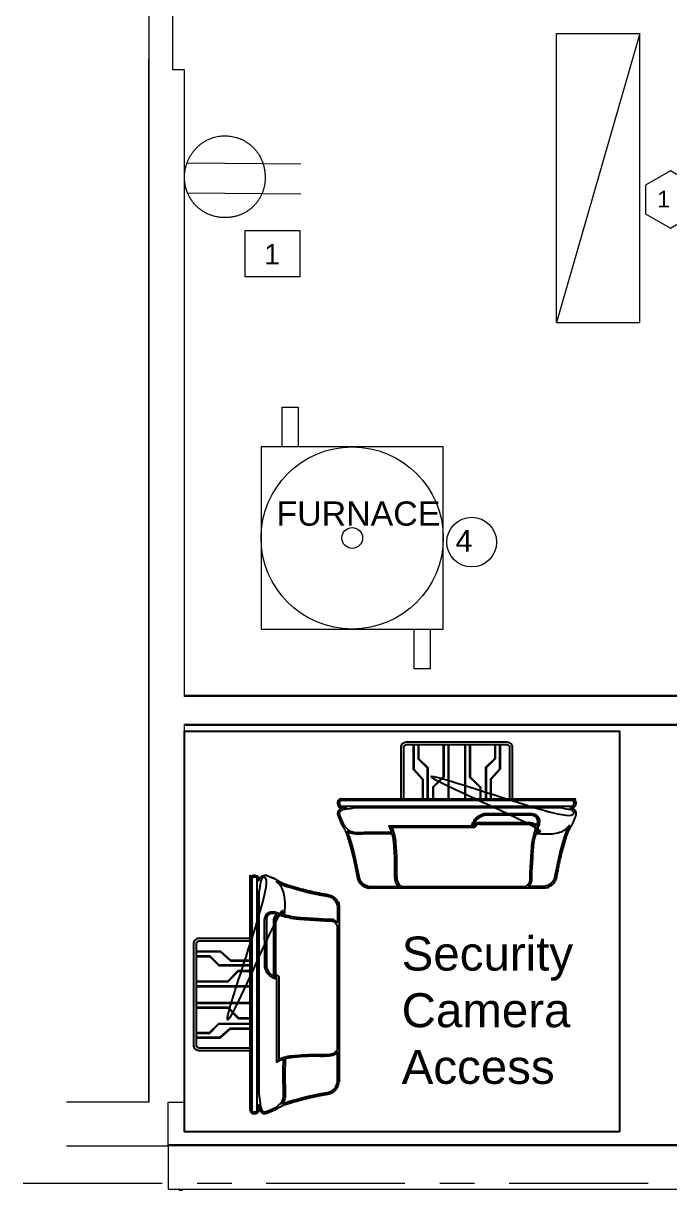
# Model space of a CAD drawing. Header units: inches. Extents: x 0.9 to 36.3, y 0.7 to 23.3.
# Drawn here: x 3.85 to 6.176, y 15.404 to 19.605 of the extents above; entities that cross this region are included whole.
import ezdxf

# ---------------------------------------------------------------- set-up
doc = ezdxf.new("R2010")
doc.units = ezdxf.units.IN
for name, color, linetype, lineweight in [('Furnace', 58, 'Continuous', 5), ('Numbering Furnace', 58, 'Continuous', 0), ('Numbering receptecles', 170, 'Continuous', 15), ('Receptacles', 170, 'Continuous', 15)]:
    doc.layers.add(name, color=color, linetype=linetype, lineweight=lineweight)
for name, color, linetype, lineweight, true_color in [('Lights', 7, 'Continuous', 15, 0xff0a0a), ('Numbering Lights', 1, 'Continuous', 15, 0xff0000), ('PDF_Geometry', 7, 'Continuous', 9, 0x777777)]:
    doc.layers.add(name, color=color, linetype=linetype, lineweight=lineweight, true_color=true_color)
doc.layers.add('Security Computer', color=7, linetype='Continuous', true_color=0x71a330)
doc.styles.get("Standard").update_dxf_attribs({"font": 'arial.ttf'})

msp = doc.modelspace()

# ---------------------------------------------------------------- linework, layer by layer
at = {"layer": 'Furnace', "linetype": 'ByBlock', "ltscale": 0.001}
for points in [[(4.781, 18.2234), (4.8388, 18.2234), (4.8388, 18.0807), (4.781, 18.0807)], [(4.7055, 17.425), (5.3612, 17.425), (5.3612, 18.0807), (4.7055, 18.0807)], [(4.7896, 17.425), (4.7913, 17.425), (4.7913, 17.4234), (4.7896, 17.4234)], [(4.793, 17.425), (4.7947, 17.425), (4.7947, 17.4234), (4.793, 17.4234)], [(4.7962, 17.425), (4.7979, 17.425), (4.7979, 17.4234), (4.7962, 17.4234)], [(5.2561, 17.425), (5.3139, 17.425), (5.3139, 17.2824), (5.2561, 17.2824)]]:
    msp.add_lwpolyline(points, close=True, dxfattribs=at)
for radius in [0.3278, 0.0373]:
    msp.add_circle((5.0334, 17.7529), radius, dxfattribs=at)
at = {"layer": 'Lights', "linetype": 'ByBlock'}
msp.add_lwpolyline([(5.768, 18.5284), (5.768, 19.5684), (6.068, 19.5684), (5.768, 18.5284), (6.068, 18.5284), (6.068, 19.5684)], dxfattribs=at)
at = {"layer": 'Numbering Furnace', "linetype": 'ByBlock', "ltscale": 0.001}
msp.add_circle((5.4633, 17.7381), 0.0895, dxfattribs=at)
at = {"layer": 'Numbering Lights', "linetype": 'ByBlock', "ltscale": 0.001}
msp.add_lwpolyline([(6.1786, 19.0738), (6.0892, 19.0222), (6.0892, 18.9189), (6.1786, 18.8673), (6.268, 18.9189), (6.268, 19.0222)], close=True, dxfattribs=at)
at = {"layer": 'Numbering receptecles', "linetype": 'ByBlock', "ltscale": 0.001}
msp.add_lwpolyline([(4.6485, 18.8595), (4.8445, 18.8595), (4.8445, 18.6922), (4.6485, 18.6922)], close=True, dxfattribs=at)
at = {"layer": 'PDF_Geometry', "linetype": 'ByBlock'}
for points in [[(4.0048, 15.566), (4.3715, 15.566), (4.3715, 15.7227), (4.4298, 15.7227), (4.4298, 17.0826), (8.223, 17.0826), (8.223, 17.1826), (4.4298, 17.1826), (4.4298, 19.4375), (4.3882, 19.4375), (4.3882, 19.4775), (4.3882, 20.9091), (9.3296, 20.9091), (9.3296, 21.0925), (4.0048, 21.0925)], [(4.0048, 20.9091), (4.3015, 20.9091), (4.3015, 19.4775), (4.3015, 15.7227), (4.0048, 15.7227)], [(4.3015, 15.7227), (4.3015, 19.4775)], [(4.4298, 17.1876), (8.223, 17.1876), (8.223, 17.186), (8.223, 17.1843)], [(4.4298, 17.1843), (8.223, 17.1843), (4.4298, 17.1843)], [(8.223, 17.1826), (4.4298, 17.1826)], [(4.4298, 17.0826), (8.223, 17.0826), (8.223, 17.081), (8.223, 17.0793), (8.223, 17.0776), (4.4298, 17.0776)], [(4.3715, 15.571), (8.2597, 15.571), (8.2597, 15.5694), (8.2597, 15.5677), (4.3715, 15.5677), (8.2597, 15.5677), (8.2597, 15.566), (4.3715, 15.566)], [(3.8498, 15.431), (4.3498, 15.431)], [(4.4748, 15.431), (4.5998, 15.431)], [(4.7231, 15.431), (5.2231, 15.431)], [(5.3481, 15.431), (5.4731, 15.431)], [(5.5981, 15.431), (6.0981, 15.431)], [(4.4115, 15.4077), (4.4115, 15.4077)], [(4.4215, 15.4077), (4.4115, 15.4077)], [(4.4215, 15.4077), (4.4115, 15.4077), (4.4215, 15.4077)], [(4.4215, 15.4077), (4.4215, 15.4077)]]:
    msp.add_lwpolyline(points, dxfattribs=at)
for points in [[(4.4298, 17.081), (8.223, 17.081)], [(8.223, 15.566), (4.3715, 15.566), (4.3715, 15.4094), (8.223, 15.4094)], [(4.4115, 15.4077), (4.4115, 15.4094), (4.4215, 15.4094), (4.4215, 15.4077), (4.4215, 15.406), (4.4215, 15.4044), (4.4115, 15.4044), (4.4115, 15.406)]]:
    msp.add_lwpolyline(points, close=True, dxfattribs=at)
at = {"layer": 'Receptacles', "linetype": 'ByBlock'}
for points in [[(4.8489, 19.0979), (4.4386, 19.1018)], [(4.8479, 18.9901), (4.4411, 18.994)]]:
    msp.add_lwpolyline(points, dxfattribs=at)
msp.add_rational_spline([(4.4298, 19.0521), (4.4292, 19.0131), (4.4437, 18.9768), (4.4711, 18.9489), (4.4984, 18.921), (4.5344, 18.9058), (4.5735, 18.9057), (4.6564, 18.9049), (4.7192, 18.9665), (4.7199, 19.0494), (4.7207, 19.1323), (4.6592, 19.1992), (4.5763, 19.2), (4.4975, 19.2007), (4.4306, 19.135), (4.4298, 19.0521)], [1, 0.948448710105, 0.948448710105, 1, 0.948448710105, 0.948448710105, 1, 1, 1, 1, 1, 1, 1, 1, 1, 1], degree=3, knots=[0, 0, 0, 0, 0.79168, 0.79168, 0.79168, 1.583359, 1.583359, 1.583359, 2.583359, 2.583359, 2.583359, 3.583359, 3.583359, 3.583359, 4.583359, 4.583359, 4.583359, 4.583359], dxfattribs=at)
at = {"layer": 'Security Computer', "linetype": 'ByBlock'}
for p, q in [((5.2724, 17.0082), (5.2724, 16.9584)), ((5.3783, 17.0082), (5.3783, 16.814)), ((5.3802, 17.0082), (5.3802, 16.814)), ((5.4383, 17.0082), (5.4383, 16.814)), ((5.4403, 17.0082), (5.4403, 16.814)), ((5.4921, 16.7286), (5.6744, 16.7286)), ((4.7511, 16.1931), (4.7511, 16.3755)), ((4.4715, 16.1413), (4.6656, 16.1413)), ((4.4715, 16.1394), (4.6656, 16.1394)), ((4.4715, 16.0813), (4.6656, 16.0813)), ((4.4715, 16.0793), (4.6656, 16.0793)), ((4.4715, 15.9735), (4.5212, 15.9735))]:
    msp.add_line(p, q, dxfattribs=at)
at = {"layer": 'Security Computer', "linetype": 'ByBlock', "ltscale": 0.001}
msp.add_lwpolyline([(5.9958, 15.6157), (4.4298, 15.6157), (4.4298, 17.0582), (5.9958, 17.0582)], close=True, dxfattribs=at)
at = {"layer": 'Security Computer', "linetype": 'ByBlock'}
for points in [[(5.2273, 17.0178, 0.414214), (5.2081, 16.9985), (5.2081, 16.814), (5.6104, 16.814), (5.6104, 16.9985, 0.414214), (5.5912, 17.0178)], [(4.9923, 16.7885), (5.8262, 16.7885, 0.337591), (5.8302, 16.7915), (5.8318, 16.7975, 0.495226), (5.8239, 16.8078), (4.9946, 16.8078, 0.495226), (4.9867, 16.7975), (4.9884, 16.7915, 0.337591)], [(4.6911, 15.6934), (4.6911, 16.5273, 0.337591), (4.6881, 16.5312), (4.6821, 16.5329, 0.495226), (4.6718, 16.525), (4.6718, 15.6957, 0.495226), (4.6821, 15.6878), (4.6881, 15.6894, 0.337591)], [(4.4618, 15.9284, 0.414214), (4.4811, 15.9092), (4.6656, 15.9092), (4.6656, 16.3115), (4.4811, 16.3115, 0.414214), (4.4618, 16.2923)]]:
    msp.add_lwpolyline(points, format="xyb", close=True, dxfattribs=at)
for points in [[(5.6008, 16.814), (5.6008, 16.9985, 0.414214), (5.5912, 17.0082), (5.2273, 17.0082, 0.414214), (5.2177, 16.9985), (5.2177, 16.814)], [(4.6656, 16.3019), (4.4811, 16.3019, 0.414214), (4.4715, 16.2923), (4.4715, 15.9284, 0.414214), (4.4811, 15.9188), (4.6656, 15.9188)]]:
    msp.add_lwpolyline(points, format="xyb", dxfattribs=at)
for points in [[(5.2533, 17.0082), (5.2533, 16.9205), (5.2859, 16.8837), (5.2859, 16.814)], [(5.2552, 17.0082), (5.2552, 16.9212), (5.2879, 16.8845), (5.2879, 16.814)], [(5.2705, 17.0082), (5.2705, 16.9584), (5.3031, 16.9258), (5.3031, 16.814)], [(5.3611, 17.0082), (5.3611, 16.8934), (5.3231, 16.8567), (5.3231, 16.814)], [(5.363, 17.0082), (5.363, 16.8926), (5.3251, 16.8559), (5.3251, 16.814)], [(5.4555, 17.0082), (5.4555, 16.8926), (5.4935, 16.8559), (5.4935, 16.814)], [(5.4575, 17.0082), (5.4575, 16.8934), (5.4954, 16.8567), (5.4954, 16.814)], [(5.5461, 17.0082), (5.5461, 16.9592), (5.5135, 16.9266), (5.5135, 16.814)], [(5.548, 17.0082), (5.548, 16.9584), (5.5154, 16.9258), (5.5154, 16.814)], [(5.5633, 17.0082), (5.5633, 16.9212), (5.5307, 16.8845), (5.5307, 16.814)], [(5.5652, 17.0082), (5.5652, 16.9205), (5.5326, 16.8837), (5.5326, 16.814)], [(5.2719, 16.9597), (5.305, 16.9266), (5.305, 16.814)], [(4.4715, 16.2663), (4.5591, 16.2663), (4.5959, 16.2337), (4.6656, 16.2337)], [(4.4715, 16.2644), (4.5584, 16.2644), (4.5951, 16.2318), (4.6656, 16.2318)], [(4.4715, 16.2491), (4.5212, 16.2491), (4.5538, 16.2165), (4.6656, 16.2165)], [(4.4715, 16.2472), (4.5204, 16.2472), (4.553, 16.2146), (4.6656, 16.2146)], [(4.4715, 16.1585), (4.5862, 16.1585), (4.6229, 16.1965), (4.6656, 16.1965)], [(4.4715, 16.1566), (4.587, 16.1566), (4.6237, 16.1945), (4.6656, 16.1945)], [(4.4715, 16.0641), (4.587, 16.0641), (4.6237, 16.0261), (4.6656, 16.0261)], [(4.4715, 16.0621), (4.5862, 16.0621), (4.6229, 16.0242), (4.6656, 16.0242)], [(4.4715, 15.9716), (4.5212, 15.9716), (4.5538, 16.0042), (4.6656, 16.0042)], [(4.5199, 15.9729), (4.553, 16.0061), (4.6656, 16.0061)], [(4.4715, 15.9563), (4.5584, 15.9563), (4.5951, 15.9889), (4.6656, 15.9889)], [(4.4715, 15.9544), (4.5591, 15.9544), (4.5959, 15.987), (4.6656, 15.987)]]:
    msp.add_lwpolyline(points, dxfattribs=at)
for points, knots in [([(5.7769, 16.7824), (5.8117, 16.7762), (5.8226, 16.7761), (5.8312, 16.768), (5.8322, 16.7655), (5.832, 16.7647), (5.828, 16.7543), (5.8197, 16.7331), (5.118, 16.9739), (5.7512, 16.6917), (5.7177, 16.6942), (5.6971, 16.6961), (5.6977, 16.698), (5.6982, 16.6999), (5.6992, 16.7038), (5.6996, 16.7056), (5.6997, 16.708), (5.6997, 16.7085), (5.6997, 16.7089), (5.7012, 16.7111), (5.7027, 16.7135), (5.7054, 16.72), (5.7061, 16.7237), (5.707, 16.7299), (5.7074, 16.733), (5.7068, 16.739), (5.7061, 16.7416), (5.7042, 16.7461), (5.7031, 16.7481), (5.7007, 16.7515), (5.6995, 16.7531), (5.6965, 16.7557), (5.6949, 16.7567), (5.692, 16.7581), (5.6906, 16.7585), (5.6868, 16.7597), (5.6847, 16.7602), (5.6818, 16.7609), (5.6811, 16.7611), (5.6788, 16.7615), (5.6219, 16.7614), (5.5649, 16.7612), (5.5079, 16.7611), (5.504, 16.7597), (5.5, 16.7583), (5.4927, 16.7551), (5.4894, 16.7535), (5.483, 16.7495), (5.4799, 16.7469), (5.4755, 16.7418), (5.4738, 16.7394), (5.4707, 16.7344), (5.4693, 16.7321), (5.4671, 16.7276), (5.4664, 16.7259), (5.4653, 16.722), (5.465, 16.7198), (5.4652, 16.7174), (5.4652, 16.7172), (5.4653, 16.717), (5.3656, 16.717), (5.2659, 16.717), (5.1662, 16.717), (5.1723, 16.7036), (5.1743, 16.6987), (5.176, 16.6938), (5.1394, 16.6944), (5.0905, 16.6952), (5.0266, 16.6922), (5.0119, 16.7094), (5.0057, 16.7165), (5.0036, 16.7202), (4.9976, 16.7305), (4.9922, 16.7463), (4.9841, 16.7639), (4.9971, 16.7761), (5.008, 16.7762), (5.0514, 16.7824), (5.2932, 16.7824), (5.535, 16.7824), (5.7769, 16.7824)], [0, 0, 0, 0, 0.579555, 0.770927, 0.788074, 0.788074, 0.788074, 1.657186, 2.460136, 3.414458, 4.926929, 4.926929, 4.926929, 5.06989, 5.06989, 5.174201, 5.174201, 5.197031, 5.197031, 5.197031, 5.376435, 5.376435, 5.608155, 5.608155, 5.802853, 5.802853, 5.943612, 5.943612, 6.084372, 6.084372, 6.193425, 6.193425, 6.279428, 6.279428, 6.36543, 6.36543, 6.528547, 6.528547, 6.58423, 6.58423, 6.58423, 7.58423, 7.58423, 7.58423, 7.889561, 7.889561, 8.130791, 8.130791, 8.372021, 8.372021, 8.565291, 8.565291, 8.75856, 8.75856, 8.865975, 8.865975, 8.97339, 8.97339, 8.982636, 8.982636, 8.982636, 9.982636, 9.982636, 9.982636, 10.376541, 10.376541, 10.376541, 13.132887, 14.057888, 14.720126, 14.720126, 14.720126, 15.027368, 15.604156, 16.020433, 16.211805, 16.79136, 16.79136, 16.79136, 17.79136, 17.79136, 17.79136, 17.79136]), ([(5.2106, 16.4987), (5.2064, 16.5023), (5.1964, 16.5106), (5.1914, 16.5434), (5.1947, 16.5901), (5.1904, 16.6417), (5.1869, 16.6837), (5.1794, 16.7026), (5.176, 16.7109), (5.2752, 16.7109), (5.3744, 16.7109), (5.4736, 16.7109), (5.4753, 16.7131), (5.4781, 16.7167), (5.4833, 16.7231), (5.4887, 16.7227), (5.4921, 16.7224), (5.5529, 16.7224), (5.6137, 16.7224), (5.6744, 16.7224), (5.6777, 16.7221), (5.6833, 16.7216), (5.6901, 16.7174), (5.6947, 16.7101), (5.6919, 16.7002), (5.6877, 16.6859), (5.6814, 16.661), (5.6777, 16.6219), (5.6761, 16.5766), (5.6722, 16.5401), (5.6742, 16.5158), (5.6653, 16.5054), (5.6598, 16.5012), (5.6565, 16.4987), (5.5079, 16.4987), (5.3593, 16.4987), (5.2106, 16.4987)], [0, 0, 0, 0, 1.929085, 4.529185, 11.205364, 18.93438, 22.953476, 26.146579, 26.146579, 26.146579, 27.146579, 27.146579, 27.146579, 28.164888, 28.804863, 29.93115, 29.93115, 29.93115, 30.93115, 30.93115, 30.93115, 32.071194, 32.92206, 33.727732, 34.920616, 36.350315, 39.177586, 44.031672, 50.390448, 55.215999, 57.511634, 58.475474, 59.963433, 59.963433, 59.963433, 60.963433, 60.963433, 60.963433, 60.963433]), ([(5.675, 16.7285), (5.6779, 16.7282), (5.6813, 16.728), (5.6884, 16.7257), (5.692, 16.7236), (5.6958, 16.7195), (5.6967, 16.7183), (5.6974, 16.717), (5.6977, 16.7175), (5.6993, 16.721), (5.7006, 16.7281), (5.7016, 16.7378), (5.6978, 16.7452), (5.693, 16.7515), (5.6859, 16.7535), (5.681, 16.7548), (5.6788, 16.7553), (5.6226, 16.7553), (5.5663, 16.7553), (5.51, 16.7553), (5.5061, 16.7539), (5.4973, 16.7507), (5.4836, 16.7437), (5.4758, 16.7313), (5.471, 16.7221), (5.4713, 16.7182), (5.4713, 16.718), (5.4717, 16.7184), (5.4721, 16.7189), (5.4734, 16.7206), (5.4743, 16.7218), (5.4765, 16.7243), (5.4776, 16.7254), (5.4806, 16.7274), (5.4825, 16.7281), (5.4858, 16.7287), (5.4873, 16.7288), (5.4901, 16.7287), (5.4914, 16.7286), (5.4926, 16.7285)], [0, 0, 0, 0, 0.212031, 0.212031, 0.424063, 0.424063, 0.496054, 0.496054, 0.496054, 0.535962, 0.785003, 1.015682, 1.235553, 1.378052, 1.583411, 1.750675, 1.750675, 1.750675, 2.750675, 2.750675, 2.750675, 3.058511, 3.441989, 3.842626, 4.126819, 4.144371, 4.144371, 4.144371, 4.18823, 4.18823, 4.300553, 4.300553, 4.374166, 4.374166, 4.453721, 4.453721, 4.533277, 4.533277, 4.613113, 4.613113, 4.613113, 4.613113]), ([(5.6664, 16.4987), (5.6859, 16.4987), (5.7054, 16.4987), (5.7249, 16.4987), (5.7331, 16.5013), (5.7463, 16.5054), (5.7605, 16.522), (5.7701, 16.5807), (5.785, 16.641), (5.8038, 16.6997), (5.8121, 16.7133), (5.8152, 16.7186), (5.8132, 16.7161), (5.8111, 16.7138), (5.8037, 16.7063), (5.7976, 16.7018), (5.7834, 16.6947), (5.7752, 16.6923), (5.7495, 16.6873), (5.7323, 16.6874), (5.7087, 16.6889), (5.702, 16.6895), (5.6954, 16.6901), (5.6952, 16.6893), (5.6949, 16.6885), (5.6934, 16.683), (5.6922, 16.6783), (5.6889, 16.6642), (5.6874, 16.6548), (5.6852, 16.6356), (5.6845, 16.6258), (5.6832, 16.6037), (5.6826, 16.5913), (5.6814, 16.5721), (5.6808, 16.5653), (5.6798, 16.552), (5.6794, 16.5453), (5.6793, 16.5346), (5.6795, 16.5306), (5.6796, 16.5217), (5.6794, 16.5167), (5.6762, 16.5094), (5.6747, 16.5071), (5.6715, 16.5033), (5.6698, 16.5017), (5.6676, 16.4997), (5.667, 16.4992), (5.6664, 16.4987)], [0, 0, 0, 0, 1, 1, 1, 1.616297, 1.991482, 2.535597, 5.893915, 6.60174, 7.046238, 7.046238, 7.046238, 7.258497, 7.258497, 7.754881, 7.754881, 8.327523, 8.327523, 9.548293, 9.548293, 10.034245, 10.034245, 10.034245, 10.098532, 10.098532, 10.459795, 10.459795, 11.18232, 11.18232, 11.904845, 11.904845, 12.8117, 12.8117, 13.313764, 13.313764, 13.815828, 13.815828, 14.111118, 14.111118, 14.406408, 14.406408, 14.555397, 14.555397, 14.704386, 14.704386, 14.755965, 14.755965, 14.755965, 14.755965]), ([(5.0948, 16.4987), (5.0866, 16.5013), (5.0734, 16.5054), (5.0592, 16.522), (5.0496, 16.5807), (5.0351, 16.6391), (5.0189, 16.6902), (5.0159, 16.6973), (5.0179, 16.6957), (5.02, 16.6943), (5.0294, 16.6892), (5.0372, 16.6879), (5.0526, 16.6871), (5.0602, 16.6875), (5.0748, 16.6879), (5.0821, 16.6881), (5.1036, 16.6884), (5.1176, 16.6884), (5.1471, 16.6882), (5.1625, 16.6879), (5.178, 16.6876), (5.1793, 16.6831), (5.1803, 16.6785), (5.182, 16.6676), (5.1826, 16.6612), (5.1843, 16.6415), (5.1854, 16.6283), (5.1867, 16.6049), (5.1871, 16.5946), (5.1869, 16.574), (5.1865, 16.5636), (5.1866, 16.5467), (5.1868, 16.5404), (5.1877, 16.5291), (5.1881, 16.5242), (5.1901, 16.5156), (5.1913, 16.512), (5.1951, 16.5052), (5.1976, 16.5023), (5.2005, 16.4994), (5.2009, 16.499), (5.2013, 16.4987), (5.1658, 16.4987), (5.1303, 16.4987), (5.0948, 16.4987)], [0, 0, 0, 0, 0.616297, 0.991482, 1.535597, 4.893915, 5.458813, 5.458813, 5.458813, 5.62787, 5.62787, 6.143926, 6.143926, 6.659983, 6.659983, 7.17604, 7.17604, 8.208153, 8.208153, 9.373089, 9.373089, 9.373089, 9.740201, 9.740201, 10.221879, 10.221879, 11.185236, 11.185236, 11.958145, 11.958145, 12.731053, 12.731053, 13.179376, 13.179376, 13.511062, 13.511062, 13.747603, 13.747603, 13.983836, 13.983836, 14.017309, 14.017309, 14.017309, 15.017309, 15.017309, 15.017309, 15.017309]), ([(4.6972, 16.4779), (4.7034, 16.5127), (4.7035, 16.5236), (4.7116, 16.5322), (4.7141, 16.5333), (4.7149, 16.5331), (4.7253, 16.529), (4.7465, 16.5208), (4.5057, 15.819), (4.7879, 16.4523), (4.7854, 16.4187), (4.7835, 16.3982), (4.7816, 16.3987), (4.7797, 16.3993), (4.7758, 16.4002), (4.774, 16.4006), (4.7716, 16.4007), (4.7711, 16.4007), (4.7707, 16.4007), (4.7685, 16.4022), (4.7661, 16.4037), (4.7596, 16.4064), (4.7559, 16.4071), (4.7497, 16.408), (4.7466, 16.4084), (4.7406, 16.4079), (4.738, 16.4072), (4.7335, 16.4053), (4.7315, 16.4041), (4.7281, 16.4018), (4.7265, 16.4006), (4.7239, 16.3976), (4.7229, 16.396), (4.7216, 16.393), (4.7211, 16.3916), (4.72, 16.3878), (4.7195, 16.3858), (4.7187, 16.3829), (4.7185, 16.3822), (4.7181, 16.3799), (4.7183, 16.3229), (4.7184, 16.2659), (4.7185, 16.209), (4.7199, 16.2051), (4.7214, 16.2011), (4.7245, 16.1938), (4.7261, 16.1904), (4.7301, 16.1841), (4.7327, 16.181), (4.7378, 16.1765), (4.7402, 16.1748), (4.7452, 16.1717), (4.7475, 16.1704), (4.752, 16.1682), (4.7537, 16.1674), (4.7576, 16.1664), (4.7598, 16.1661), (4.7622, 16.1663), (4.7624, 16.1663), (4.7626, 16.1663), (4.7626, 16.0666), (4.7626, 15.967), (4.7626, 15.8673), (4.776, 15.8734), (4.7809, 15.8754), (4.7858, 15.8771), (4.7852, 15.8405), (4.7844, 15.7915), (4.7874, 15.7276), (4.7703, 15.7129), (4.7631, 15.7068), (4.7595, 15.7046), (4.7491, 15.6987), (4.7333, 15.6933), (4.7157, 15.6852), (4.7035, 15.6982), (4.7034, 15.7091), (4.6972, 15.7524), (4.6972, 15.9943), (4.6972, 16.2361), (4.6972, 16.4779)], [0, 0, 0, 0, 0.579555, 0.770927, 0.788074, 0.788074, 0.788074, 1.657186, 2.460136, 3.414458, 4.926929, 4.926929, 4.926929, 5.06989, 5.06989, 5.174201, 5.174201, 5.197031, 5.197031, 5.197031, 5.376435, 5.376435, 5.608155, 5.608155, 5.802853, 5.802853, 5.943612, 5.943612, 6.084372, 6.084372, 6.193425, 6.193425, 6.279428, 6.279428, 6.36543, 6.36543, 6.528547, 6.528547, 6.58423, 6.58423, 6.58423, 7.58423, 7.58423, 7.58423, 7.889561, 7.889561, 8.130791, 8.130791, 8.372021, 8.372021, 8.565291, 8.565291, 8.75856, 8.75856, 8.865975, 8.865975, 8.97339, 8.97339, 8.982636, 8.982636, 8.982636, 9.982636, 9.982636, 9.982636, 10.376541, 10.376541, 10.376541, 13.132887, 14.057888, 14.720126, 14.720126, 14.720126, 15.027368, 15.604156, 16.020433, 16.211805, 16.79136, 16.79136, 16.79136, 17.79136, 17.79136, 17.79136, 17.79136]), ([(4.9809, 16.3675), (4.9809, 16.387), (4.9809, 16.4064), (4.9809, 16.4259), (4.9784, 16.4341), (4.9743, 16.4473), (4.9576, 16.4615), (4.8989, 16.4711), (4.8386, 16.4861), (4.7799, 16.5048), (4.7663, 16.5132), (4.761, 16.5162), (4.7635, 16.5143), (4.7659, 16.5122), (4.7734, 16.5048), (4.7778, 16.4986), (4.7849, 16.4844), (4.7873, 16.4762), (4.7923, 16.4505), (4.7922, 16.4333), (4.7907, 16.4097), (4.7901, 16.4031), (4.7895, 16.3964), (4.7903, 16.3962), (4.7911, 16.396), (4.7966, 16.3944), (4.8013, 16.3932), (4.8154, 16.3899), (4.8248, 16.3884), (4.844, 16.3863), (4.8538, 16.3856), (4.8759, 16.3843), (4.8883, 16.3837), (4.9075, 16.3824), (4.9143, 16.3818), (4.9277, 16.3808), (4.9343, 16.3804), (4.945, 16.3803), (4.949, 16.3805), (4.9579, 16.3806), (4.9629, 16.3804), (4.9702, 16.3773), (4.9725, 16.3757), (4.9763, 16.3725), (4.9779, 16.3709), (4.9799, 16.3686), (4.9804, 16.3681), (4.9809, 16.3675)], [0, 0, 0, 0, 1, 1, 1, 1.616297, 1.991482, 2.535597, 5.893915, 6.60174, 7.046238, 7.046238, 7.046238, 7.258497, 7.258497, 7.754881, 7.754881, 8.327523, 8.327523, 9.548293, 9.548293, 10.034245, 10.034245, 10.034245, 10.098532, 10.098532, 10.459795, 10.459795, 11.18232, 11.18232, 11.904845, 11.904845, 12.8117, 12.8117, 13.313764, 13.313764, 13.815828, 13.815828, 14.111118, 14.111118, 14.406408, 14.406408, 14.555397, 14.555397, 14.704386, 14.704386, 14.755965, 14.755965, 14.755965, 14.755965]), ([(4.7511, 16.3761), (4.7514, 16.379), (4.7516, 16.3823), (4.7539, 16.3895), (4.756, 16.3931), (4.7601, 16.3968), (4.7613, 16.3977), (4.7626, 16.3985), (4.7621, 16.3987), (4.7586, 16.4004), (4.7515, 16.4017), (4.7418, 16.4026), (4.7344, 16.3988), (4.7281, 16.3941), (4.7261, 16.387), (4.7248, 16.3821), (4.7243, 16.3799), (4.7243, 16.3236), (4.7243, 16.2673), (4.7243, 16.211), (4.7257, 16.2071), (4.7289, 16.1983), (4.736, 16.1846), (4.7483, 16.1769), (4.7575, 16.1721), (4.7614, 16.1724), (4.7617, 16.1724), (4.7612, 16.1727), (4.7607, 16.1731), (4.759, 16.1745), (4.7578, 16.1753), (4.7553, 16.1775), (4.7542, 16.1786), (4.7522, 16.1817), (4.7515, 16.1835), (4.7509, 16.1868), (4.7508, 16.1883), (4.7509, 16.1911), (4.751, 16.1924), (4.7511, 16.1936)], [0, 0, 0, 0, 0.212031, 0.212031, 0.424063, 0.424063, 0.496054, 0.496054, 0.496054, 0.535962, 0.785003, 1.015682, 1.235553, 1.378052, 1.583411, 1.750675, 1.750675, 1.750675, 2.750675, 2.750675, 2.750675, 3.058511, 3.441989, 3.842626, 4.126819, 4.144371, 4.144371, 4.144371, 4.18823, 4.18823, 4.300553, 4.300553, 4.374166, 4.374166, 4.453721, 4.453721, 4.533277, 4.533277, 4.613113, 4.613113, 4.613113, 4.613113]), ([(4.9809, 15.9117), (4.9773, 15.9074), (4.969, 15.8974), (4.9362, 15.8924), (4.8895, 15.8957), (4.8379, 15.8915), (4.7959, 15.888), (4.7771, 15.8804), (4.7687, 15.8771), (4.7687, 15.9763), (4.7687, 16.0755), (4.7687, 16.1747), (4.7665, 16.1764), (4.7629, 16.1792), (4.7565, 16.1844), (4.7569, 16.1897), (4.7572, 16.1931), (4.7572, 16.2539), (4.7572, 16.3147), (4.7572, 16.3755), (4.7575, 16.3787), (4.758, 16.3843), (4.7622, 16.3912), (4.7695, 16.3957), (4.7794, 16.393), (4.7937, 16.3888), (4.8187, 16.3824), (4.8577, 16.3788), (4.903, 16.3771), (4.9396, 16.3732), (4.9638, 16.3753), (4.9742, 16.3663), (4.9784, 16.3609), (4.9809, 16.3576), (4.9809, 16.209), (4.9809, 16.0603), (4.9809, 15.9117)], [0, 0, 0, 0, 1.929085, 4.529185, 11.205364, 18.93438, 22.953476, 26.146579, 26.146579, 26.146579, 27.146579, 27.146579, 27.146579, 28.164888, 28.804863, 29.93115, 29.93115, 29.93115, 30.93115, 30.93115, 30.93115, 32.071194, 32.92206, 33.727732, 34.920616, 36.350315, 39.177586, 44.031672, 50.390448, 55.215999, 57.511634, 58.475474, 59.963433, 59.963433, 59.963433, 60.963433, 60.963433, 60.963433, 60.963433]), ([(4.9809, 15.7958), (4.9784, 15.7877), (4.9743, 15.7745), (4.9576, 15.7603), (4.8989, 15.7506), (4.8405, 15.7362), (4.7894, 15.72), (4.7823, 15.717), (4.7839, 15.719), (4.7853, 15.7211), (4.7904, 15.7304), (4.7917, 15.7382), (4.7925, 15.7536), (4.7921, 15.7612), (4.7917, 15.7759), (4.7915, 15.7831), (4.7912, 15.8046), (4.7912, 15.8186), (4.7914, 15.8481), (4.7917, 15.8636), (4.792, 15.879), (4.7965, 15.8803), (4.8011, 15.8813), (4.812, 15.8831), (4.8184, 15.8837), (4.8381, 15.8853), (4.8513, 15.8864), (4.8747, 15.8878), (4.885, 15.8881), (4.9056, 15.888), (4.916, 15.8876), (4.9329, 15.8876), (4.9393, 15.8878), (4.9505, 15.8887), (4.9554, 15.8892), (4.964, 15.8912), (4.9676, 15.8924), (4.9744, 15.8961), (4.9773, 15.8986), (4.9802, 15.9016), (4.9806, 15.902), (4.9809, 15.9023), (4.9809, 15.8668), (4.9809, 15.8313), (4.9809, 15.7958)], [0, 0, 0, 0, 0.616297, 0.991482, 1.535597, 4.893915, 5.458813, 5.458813, 5.458813, 5.62787, 5.62787, 6.143926, 6.143926, 6.659983, 6.659983, 7.17604, 7.17604, 8.208153, 8.208153, 9.373089, 9.373089, 9.373089, 9.740201, 9.740201, 10.221879, 10.221879, 11.185236, 11.185236, 11.958145, 11.958145, 12.731053, 12.731053, 13.179376, 13.179376, 13.511062, 13.511062, 13.747603, 13.747603, 13.983836, 13.983836, 14.017309, 14.017309, 14.017309, 15.017309, 15.017309, 15.017309, 15.017309])]:
    msp.add_open_spline(points, degree=3, knots=knots, dxfattribs=at)
for points, weights, knots in [([(4.9946, 16.814), (4.9901, 16.814), (4.986, 16.8119), (4.9832, 16.8083), (4.9805, 16.8047), (4.9796, 16.8002), (4.9808, 16.7959), (4.9814, 16.7939), (4.9819, 16.7919), (4.9825, 16.7899), (4.9837, 16.7853), (4.9875, 16.7824), (4.9923, 16.7824), (4.9987, 16.7824), (5.0051, 16.7824), (5.0116, 16.7824), (5.0122, 16.7824), (5.008, 16.7823), (5.0004, 16.7813), (4.9971, 16.7805), (4.9911, 16.7778), (4.9885, 16.7763), (4.9846, 16.7725), (4.9831, 16.7708), (4.9811, 16.7664), (4.9807, 16.764), (4.9807, 16.7597), (4.9811, 16.7577), (4.9825, 16.7526), (4.9838, 16.7496), (4.986, 16.7444), (4.987, 16.7419), (4.9889, 16.737), (4.9899, 16.7345), (4.9929, 16.7272), (4.9954, 16.7223), (5.0007, 16.7129), (5.0035, 16.7083), (5.0088, 16.6985), (5.0111, 16.6932), (5.0152, 16.6817), (5.017, 16.6758), (5.0207, 16.6638), (5.0224, 16.6579), (5.0276, 16.6399), (5.0308, 16.6279), (5.0399, 16.5917), (5.0452, 16.5673), (5.0506, 16.5365), (5.0515, 16.5304), (5.0553, 16.5194), (5.0579, 16.5146), (5.0648, 16.5064), (5.069, 16.503), (5.0779, 16.498), (5.0825, 16.4963), (5.089, 16.4941), (5.091, 16.4935), (5.093, 16.4928)], [1, 0.930754655113, 0.930754655113, 1, 0.930754655113, 0.930754655113, 1, 1, 1, 1, 0.863589730587, 0.863589730587, 1, 1, 1, 1, 1, 1, 1, 1, 1, 1, 1, 1, 1, 1, 1, 1, 1, 1, 1, 1, 1, 1, 1, 1, 1, 1, 1, 1, 1, 1, 1, 1, 1, 1, 1, 1, 1, 1, 1, 1, 1, 1, 1, 1, 1, 1, 1], [0, 0, 0, 0, 0.919642, 0.919642, 0.919642, 1.839284, 1.839284, 1.839284, 2.839284, 2.839284, 2.839284, 4.141593, 4.141593, 4.141593, 5.141593, 5.141593, 5.141593, 5.422872, 5.422872, 5.630283, 5.630283, 5.801446, 5.801446, 5.910955, 5.910955, 6.020465, 6.020465, 6.129975, 6.129975, 6.323535, 6.323535, 6.517095, 6.517095, 6.710655, 6.710655, 7.097775, 7.097775, 7.484895, 7.484895, 7.945673, 7.945673, 8.406452, 8.406452, 8.867231, 8.867231, 9.788789, 9.788789, 11.631904, 11.631904, 12.059916, 12.059916, 12.390992, 12.390992, 12.722069, 12.722069, 13.053146, 13.053146, 13.200659, 13.200659, 13.200659, 13.200659]), ([(4.9946, 16.814), (5.2711, 16.814), (5.5475, 16.814), (5.8239, 16.814), (5.8285, 16.814), (5.8326, 16.8119), (5.8353, 16.8083), (5.8381, 16.8047), (5.8389, 16.8002), (5.8377, 16.7959), (5.8372, 16.7939), (5.8366, 16.7919), (5.8361, 16.7899), (5.8348, 16.7853), (5.831, 16.7824), (5.8262, 16.7824), (5.8239, 16.7824), (5.8215, 16.7824), (5.8191, 16.7824), (5.8291, 16.7775), (5.8314, 16.776), (5.8351, 16.7725), (5.8365, 16.7708), (5.8386, 16.7664), (5.839, 16.764), (5.839, 16.7597), (5.8386, 16.7577), (5.8372, 16.7526), (5.8359, 16.7496), (5.8337, 16.7444), (5.8327, 16.7419), (5.8308, 16.737), (5.8298, 16.7345), (5.8268, 16.7272), (5.8243, 16.7223), (5.819, 16.7129), (5.8162, 16.7083), (5.8109, 16.6985), (5.8086, 16.6932), (5.8045, 16.6817), (5.8027, 16.6758), (5.799, 16.6638), (5.7973, 16.6579), (5.7921, 16.6399), (5.7889, 16.6279), (5.7798, 16.5917), (5.7745, 16.5673), (5.7691, 16.5365), (5.7682, 16.5304), (5.7644, 16.5194), (5.7618, 16.5146), (5.7549, 16.5064), (5.7507, 16.503), (5.7418, 16.498), (5.7372, 16.4963), (5.7307, 16.4941), (5.7287, 16.4935), (5.7267, 16.4928), (5.5161, 16.4928), (5.3054, 16.4927), (5.0948, 16.4926)], [1, 1, 1, 1, 0.930754655113, 0.930754655113, 1, 0.930754655113, 0.930754655113, 1, 1, 1, 1, 0.863589730587, 0.863589730587, 1, 1, 1, 1, 1, 1, 1, 1, 1, 1, 1, 1, 1, 1, 1, 1, 1, 1, 1, 1, 1, 1, 1, 1, 1, 1, 1, 1, 1, 1, 1, 1, 1, 1, 1, 1, 1, 1, 1, 1, 1, 1, 1, 1, 1, 1], [0, 0, 0, 0, 1, 1, 1, 1.919642, 1.919642, 1.919642, 2.839284, 2.839284, 2.839284, 3.839284, 3.839284, 3.839284, 5.141593, 5.141593, 5.141593, 6.141593, 6.141593, 6.141593, 6.29612, 6.29612, 6.405629, 6.405629, 6.515139, 6.515139, 6.624649, 6.624649, 6.818209, 6.818209, 7.011769, 7.011769, 7.205329, 7.205329, 7.592449, 7.592449, 7.979569, 7.979569, 8.440347, 8.440347, 8.901126, 8.901126, 9.361905, 9.361905, 10.283463, 10.283463, 12.126578, 12.126578, 12.55459, 12.55459, 12.885666, 12.885666, 13.216743, 13.216743, 13.54782, 13.54782, 13.695333, 13.695333, 13.695333, 14.695333, 14.695333, 14.695333, 14.695333]), ([(4.6656, 15.6957), (4.6656, 15.9721), (4.6656, 16.2485), (4.6656, 16.525), (4.6656, 16.5295), (4.6677, 16.5336), (4.6713, 16.5364), (4.6749, 16.5391), (4.6794, 16.54), (4.6838, 16.5388), (4.6857, 16.5382), (4.6877, 16.5377), (4.6897, 16.5371), (4.6943, 16.5359), (4.6972, 16.5321), (4.6972, 16.5273), (4.6972, 16.5249), (4.6972, 16.5225), (4.6972, 16.5202), (4.7021, 16.5301), (4.7036, 16.5324), (4.7071, 16.5362), (4.7088, 16.5376), (4.7132, 16.5396), (4.7156, 16.54), (4.7199, 16.54), (4.7219, 16.5396), (4.727, 16.5382), (4.73, 16.5369), (4.7352, 16.5347), (4.7377, 16.5337), (4.7426, 16.5318), (4.7451, 16.5308), (4.7524, 16.5278), (4.7573, 16.5254), (4.7667, 16.52), (4.7713, 16.5173), (4.7811, 16.5119), (4.7864, 16.5096), (4.7979, 16.5055), (4.8038, 16.5037), (4.8158, 16.5001), (4.8217, 16.4983), (4.8397, 16.4932), (4.8517, 16.4899), (4.8879, 16.4808), (4.9123, 16.4756), (4.9431, 16.4701), (4.9492, 16.4692), (4.9602, 16.4654), (4.965, 16.4628), (4.9732, 16.456), (4.9766, 16.4517), (4.9816, 16.4429), (4.9834, 16.4382), (4.9855, 16.4317), (4.9862, 16.4297), (4.9868, 16.4277), (4.9869, 16.2171), (4.9869, 16.0065), (4.987, 15.7958)], [1, 1, 1, 1, 0.930754655113, 0.930754655113, 1, 0.930754655113, 0.930754655113, 1, 1, 1, 1, 0.863589730587, 0.863589730587, 1, 1, 1, 1, 1, 1, 1, 1, 1, 1, 1, 1, 1, 1, 1, 1, 1, 1, 1, 1, 1, 1, 1, 1, 1, 1, 1, 1, 1, 1, 1, 1, 1, 1, 1, 1, 1, 1, 1, 1, 1, 1, 1, 1, 1, 1], [0, 0, 0, 0, 1, 1, 1, 1.919642, 1.919642, 1.919642, 2.839284, 2.839284, 2.839284, 3.839284, 3.839284, 3.839284, 5.141593, 5.141593, 5.141593, 6.141593, 6.141593, 6.141593, 6.29612, 6.29612, 6.405629, 6.405629, 6.515139, 6.515139, 6.624649, 6.624649, 6.818209, 6.818209, 7.011769, 7.011769, 7.205329, 7.205329, 7.592449, 7.592449, 7.979569, 7.979569, 8.440347, 8.440347, 8.901126, 8.901126, 9.361905, 9.361905, 10.283463, 10.283463, 12.126578, 12.126578, 12.55459, 12.55459, 12.885666, 12.885666, 13.216743, 13.216743, 13.54782, 13.54782, 13.695333, 13.695333, 13.695333, 14.695333, 14.695333, 14.695333, 14.695333]), ([(4.6656, 15.6957), (4.6656, 15.6911), (4.6677, 15.687), (4.6713, 15.6843), (4.6749, 15.6815), (4.6794, 15.6807), (4.6838, 15.6819), (4.6857, 15.6824), (4.6877, 15.683), (4.6897, 15.6835), (4.6943, 15.6848), (4.6972, 15.6886), (4.6972, 15.6934), (4.6972, 15.6998), (4.6972, 15.7062), (4.6972, 15.7126), (4.6972, 15.7133), (4.6973, 15.709), (4.6983, 15.7014), (4.6991, 15.6981), (4.7018, 15.6922), (4.7034, 15.6896), (4.7071, 15.6856), (4.7088, 15.6842), (4.7132, 15.6821), (4.7156, 15.6817), (4.7199, 15.6818), (4.7219, 15.6822), (4.727, 15.6836), (4.73, 15.6849), (4.7352, 15.687), (4.7377, 15.688), (4.7426, 15.69), (4.7451, 15.6909), (4.7524, 15.694), (4.7573, 15.6964), (4.7667, 15.7017), (4.7713, 15.7045), (4.7811, 15.7099), (4.7864, 15.7122), (4.7979, 15.7163), (4.8038, 15.7181), (4.8158, 15.7217), (4.8217, 15.7235), (4.8397, 15.7286), (4.8517, 15.7318), (4.8879, 15.741), (4.9123, 15.7462), (4.9431, 15.7516), (4.9492, 15.7526), (4.9602, 15.7564), (4.965, 15.759), (4.9732, 15.7658), (4.9766, 15.77), (4.9816, 15.7789), (4.9834, 15.7835), (4.9855, 15.7901), (4.9862, 15.7921), (4.9868, 15.794)], [1, 0.930754655113, 0.930754655113, 1, 0.930754655113, 0.930754655113, 1, 1, 1, 1, 0.863589730587, 0.863589730587, 1, 1, 1, 1, 1, 1, 1, 1, 1, 1, 1, 1, 1, 1, 1, 1, 1, 1, 1, 1, 1, 1, 1, 1, 1, 1, 1, 1, 1, 1, 1, 1, 1, 1, 1, 1, 1, 1, 1, 1, 1, 1, 1, 1, 1, 1, 1], [0, 0, 0, 0, 0.919642, 0.919642, 0.919642, 1.839284, 1.839284, 1.839284, 2.839284, 2.839284, 2.839284, 4.141593, 4.141593, 4.141593, 5.141593, 5.141593, 5.141593, 5.422872, 5.422872, 5.630283, 5.630283, 5.801446, 5.801446, 5.910955, 5.910955, 6.020465, 6.020465, 6.129975, 6.129975, 6.323535, 6.323535, 6.517095, 6.517095, 6.710655, 6.710655, 7.097775, 7.097775, 7.484895, 7.484895, 7.945673, 7.945673, 8.406452, 8.406452, 8.867231, 8.867231, 9.788789, 9.788789, 11.631904, 11.631904, 12.059916, 12.059916, 12.390992, 12.390992, 12.722069, 12.722069, 13.053146, 13.053146, 13.200659, 13.200659, 13.200659, 13.200659])]:
    msp.add_rational_spline(points, weights, degree=3, knots=knots, dxfattribs=at)

# ---------------------------------------------------------------- texts
at = {"layer": 'Furnace', "linetype": 'ByBlock', "ltscale": 0.003, "insert": (4.7609, 17.8844), "char_height": 0.08733, "attachment_point": 1}
msp.add_mtext('FURNACE', dxfattribs=at)
at = {"layer": 'Numbering Furnace', "linetype": 'ByBlock', "ltscale": 0.001}
msp.add_text('4', height=0.0785, dxfattribs=at).set_placement((5.4051, 17.7036))
at = {"layer": 'Numbering Lights', "linetype": 'ByBlock', "ltscale": 0.001}
msp.add_text('1', height=0.0596, dxfattribs=at).set_placement((6.1307, 18.9428))
at = {"layer": 'Numbering receptecles', "linetype": 'ByBlock', "ltscale": 0.001}
msp.add_text('1', height=0.0733, dxfattribs=at).set_placement((4.7163, 18.7374))
at = {"layer": 'Security Computer', "linetype": 'ByBlock', "ltscale": 0.001, "insert": (5.2113, 16.3187), "char_height": 0.122292, "attachment_point": 1}
msp.add_mtext('Security^JCamera^JAccess', dxfattribs=at)

doc.saveas('drawing.dxf')
